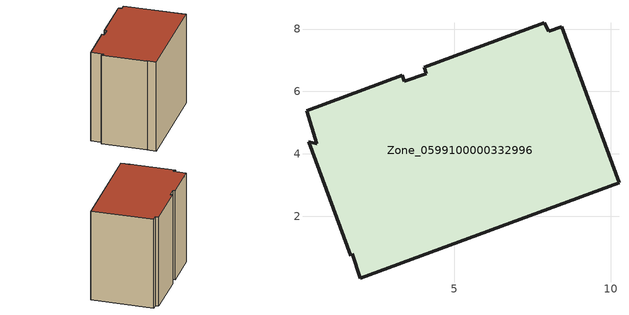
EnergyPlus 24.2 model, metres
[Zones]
Zone_0599100000332996
 floor ground (C_G): 8.43,8.07 10.27,3.08 1.98,0.01 1.73,0.81 1.67,0.74 0.33,4.39 0.6,4.33 0.26,5.38 3.32,6.52 3.39,6.32 4.1,6.57 4.03,6.78 7.88,8.21 8.02,7.93 z0.49
 wall outside (C_F): 4.1,6.57 3.39,6.32 3.32,6.52 0.26,5.38 0.6,4.33 0.33,4.39 1.67,0.74 1.73,0.81 1.98,0.01 10.27,3.08 8.43,8.07 8.02,7.93 7.88,8.21 4.03,6.78 4.1,6.57 z0.49:8.65
 roof outside (C_R): 8.02,7.93 7.88,8.21 4.03,6.78 4.1,6.57 3.39,6.32 3.32,6.52 0.26,5.38 0.6,4.33 0.33,4.39 1.67,0.74 1.73,0.81 1.98,0.01 10.27,3.08 8.43,8.07 z8.65
[BUILDING]
Pand.0599100000332996: North Axis=0; Terrain=City; Loads Convergence Tolerance Value=0.04; Temperature Convergence Tolerance Value=0.4; Solar Distribution=FullExterior; Maximum Number of Warmup Days=25; Minimum Number of Warmup Days=1
[Site:Location]
Rotterdam.The.Hague.AP_ZH_NLD Design_Conditions: Latitude=51.96; Longitude=4.45; Time Zone=1; Elevation=-4.5
[SITE:GROUNDTEMPERATURE:BUILDINGSURFACE]
18, 18, 18, 18, 18, 18, 18, 18, 18, 18, 18, 18
[MATERIAL] Thermal Absorptance=0.9; Solar Absorptance=0.7; Visible Absorptance=0.7
Name | Roughness | Thickness | Conductivity | Density | Specific Heat
G.TC.1975-1991 | MediumSmooth | 0.15 | 0.288461 | 540 | 1210
F.TC.1975-1991 | Rough | 0.3 | 0.230769 | 1920 | 840
R.TC.1975-1991 | MediumRough | 0.2 | 0.153846 | 1500 | 1000
[CONSTRUCTION]
C_G: G.TC.1975-1991
C_F: F.TC.1975-1991
C_R: R.TC.1975-1991
[ZONE]
Zone_0599100000332996: Type=1; Multiplier=1; Ceiling Height=Autocalculate; Volume=Autocalculate; Floor Area=autocalculate; Part of Total Floor Area=Yes
[ZONEINFILTRATION:DESIGNFLOWRATE]
Infil_Zone_0599100000332996: Zone or ZoneList or Space or SpaceList=Zone_0599100000332996; Schedule=AlwaysOn; Design Flow Rate Calculation Method=Flow/Area; Flow Rate per Floor Area=0.003; Constant Term Coefficient=1; Temperature Term Coefficient=0; Velocity Term Coefficient=0; Velocity Squared Term Coefficient=0
[HVACTEMPLATE:ZONE:IDEALLOADSAIRSYSTEM]
Zone_0599100000332996: Maximum Heating Supply Air Temperature=50; Minimum Cooling Supply Air Temperature=13; Maximum Heating Supply Air Humidity Ratio=0.0156; Minimum Cooling Supply Air Humidity Ratio=0.0077; Heating Limit=NoLimit; Cooling Limit=NoLimit; Dehumidification Control Type=ConstantSensibleHeatRatio; Cooling Sensible Heat Ratio=0.7; Dehumidification Setpoint=60; Humidification Control Type=None; Humidification Setpoint=30; Outdoor Air Method=None; Outdoor Air Flow Rate per Person=0.00944; Outdoor Air Flow Rate per Zone Floor Area=0; Outdoor Air Flow Rate per Zone=0; Demand Controlled Ventilation Type=None; Outdoor Air Economizer Type=NoEconomizer; Heat Recovery Type=None; Sensible Heat Recovery Effectiveness=0.7; Latent Heat Recovery Effectiveness=0.65
[ZONECONTROL:THERMOSTAT]
ThermostatControl_Zone_0599100000332996: Zone or ZoneList=Zone_0599100000332996; Control Type Schedule=DualSetpointControlType; Control 1=Thermostat_Zone_0599100000332996; Temperature Difference Between Cutout And Setpoint=0
[THERMOSTATSETPOINT:DUALSETPOINT]
Thermostat_Zone_0599100000332996: Heating Setpoint Temperature Schedule=HeatingSetpoint_Zone_0599100000332996; Cooling Setpoint Temperature Schedule=CoolingSetpoint_Zone_0599100000332996
[SCHEDULE:COMPACT]
HeatingSetpoint_Zone_0599100000332996: Through: 12/31, For: AllDays, Until: 24:00, 21
CoolingSetpoint_Zone_0599100000332996: Through: 12/31, For: AllDays, Until: 24:00, 24
DualSetpointControlType: Through: 12/31, For: AllDays, Until: 24:00, 4
AlwaysOn: Through: 12/31, For: AllDays, Until: 24:00, 1
